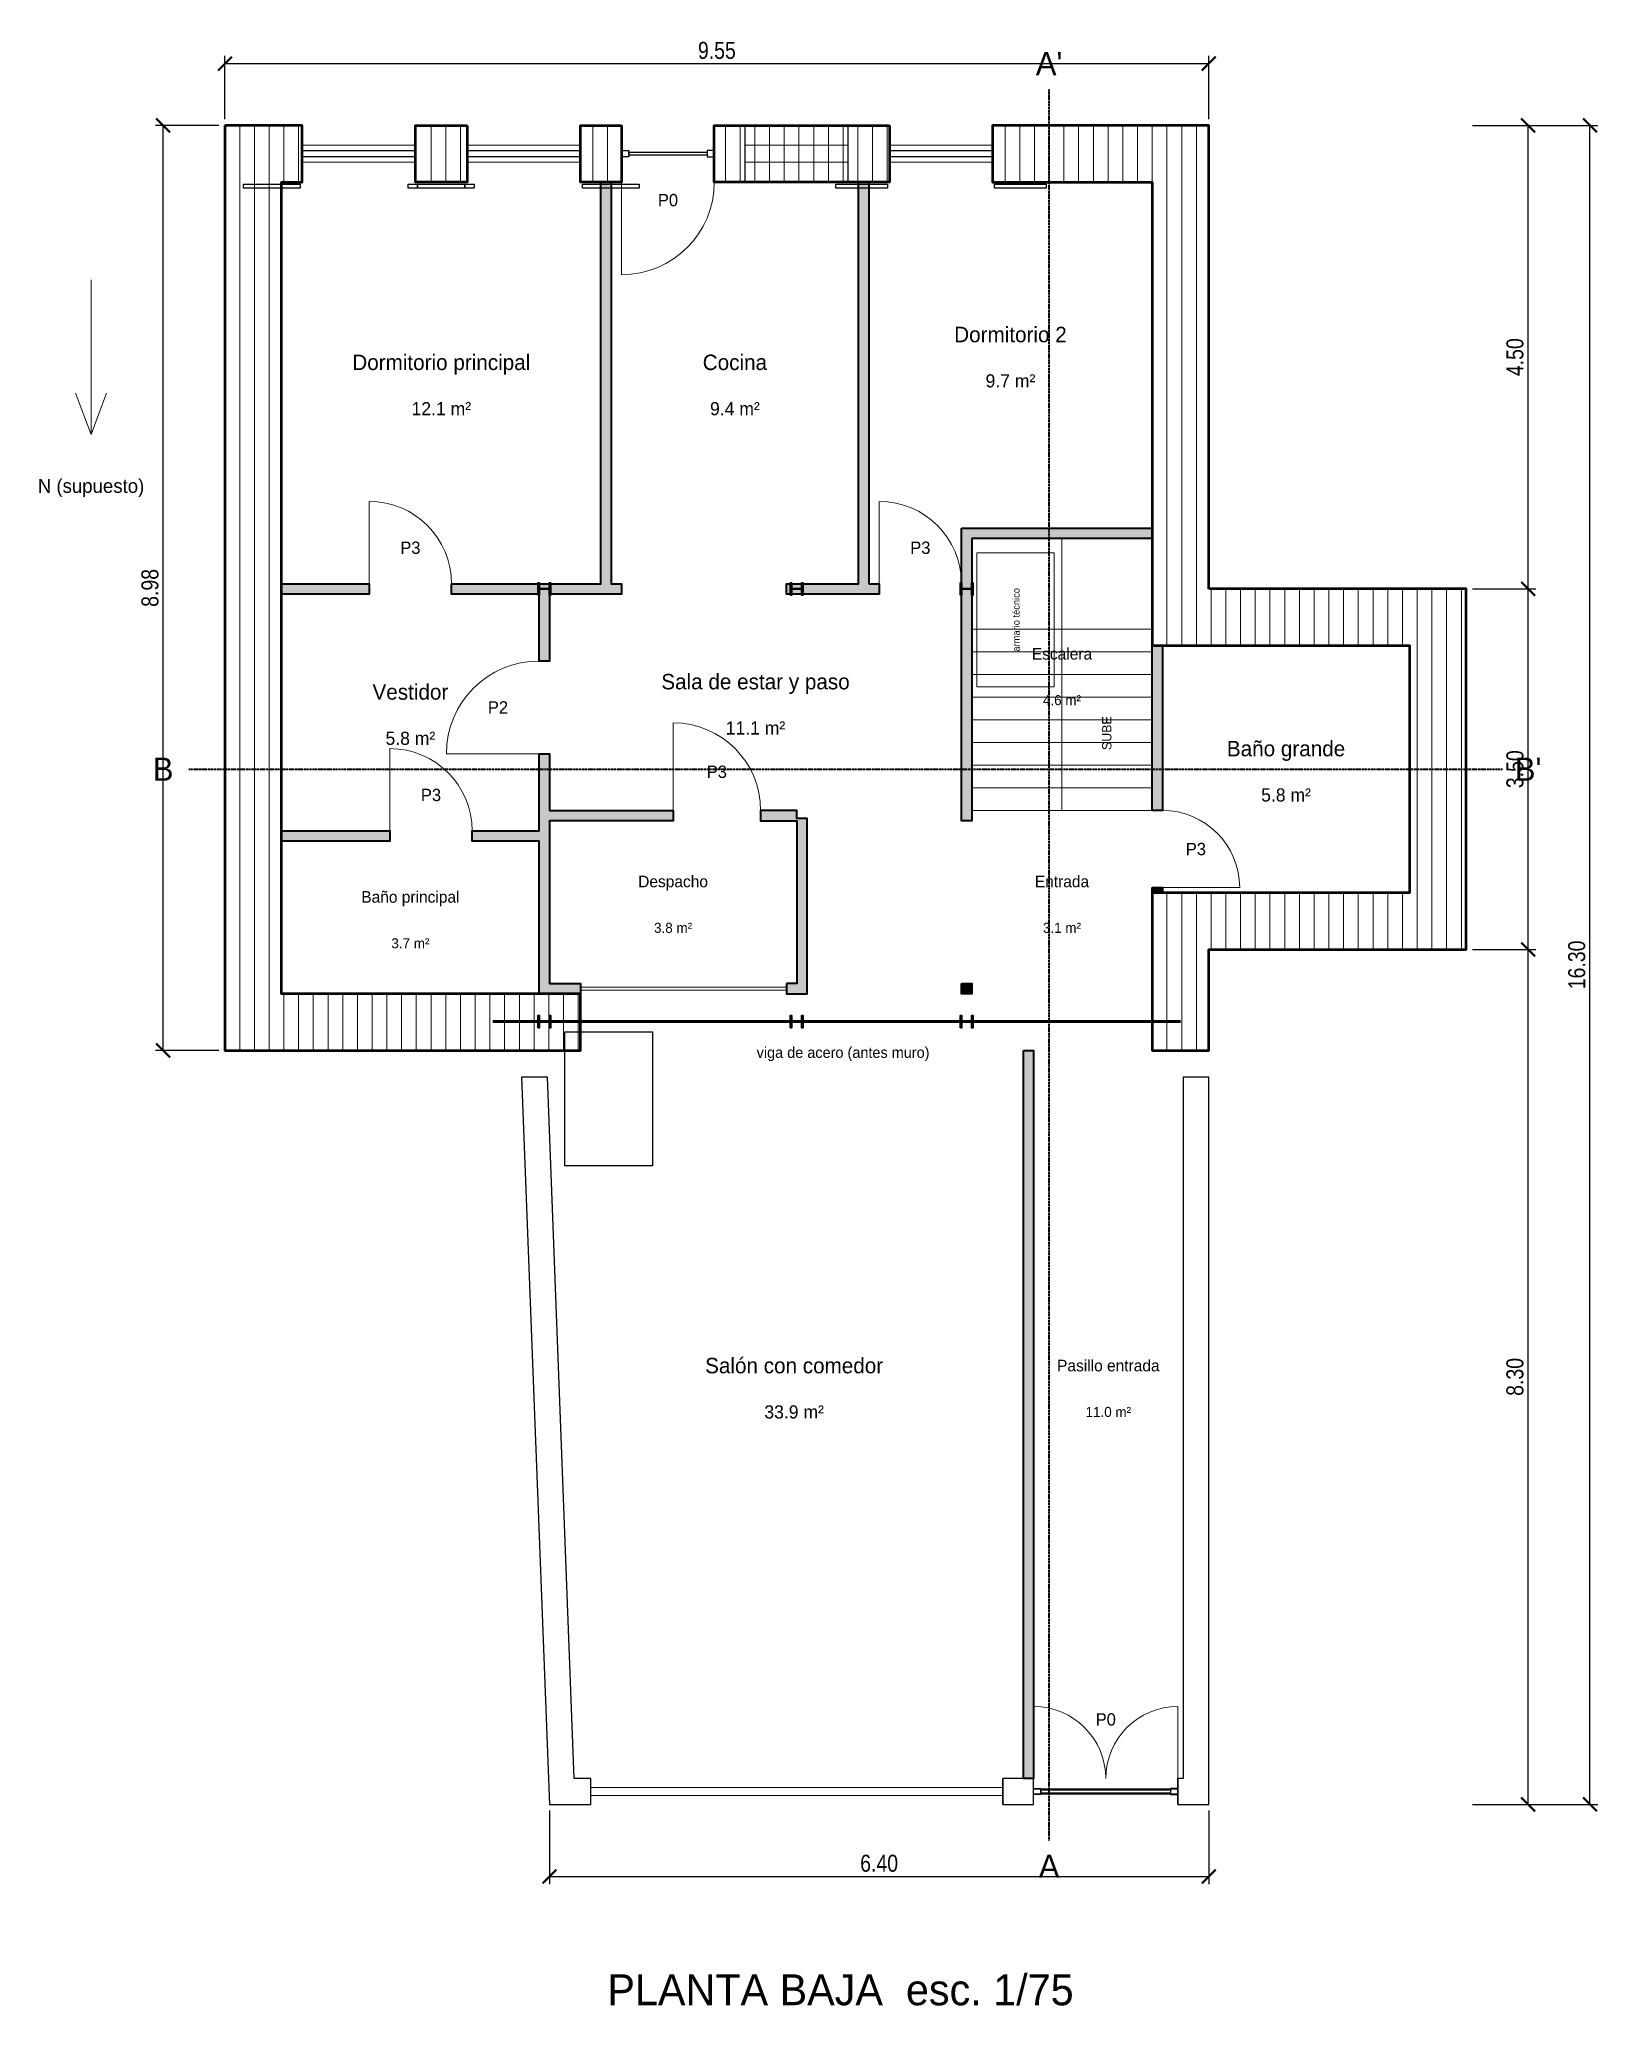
# Model space of a CAD drawing. Header units: millimetres. Extents: x -1802 to 13325, y -1954 to 17136.
import ezdxf
from ezdxf.enums import TextEntityAlignment as Align

# ---------------------------------------------------------------- set-up
doc = ezdxf.new("R2010")
doc.units = ezdxf.units.MM
doc.linetypes.add('DASHDOT', pattern=[3.556, 2.54, -0.508, 0, -0.508])
for name, color, linetype, lineweight in [('acero_pilares', 5, 'Continuous', 35), ('CARPINTERIA', 4, 'Continuous', 18), ('CORTES', 1, 'DASHDOT', 35), ('COTAS', 3, 'Continuous', 13), ('escalera', 30, 'Continuous', 18), ('HUECOS', 7, 'Continuous', 25), ('murete_pasillo', 7, 'Continuous', 35), ('muros_PB', 7, 'Continuous', 50), ('RAYADO_FORJADO', 7, 'Continuous', 9), ('RAYADO_MURO', 7, 'Continuous', 9), ('RAYADO_OTROS', 8, 'Continuous', 9), ('tabiques_PB', 7, 'Continuous', 35), ('TEXTO', 2, 'Continuous', 13), ('VIGAS', 1, 'Continuous', 60)]:
    doc.layers.add(name, color=color, linetype=linetype, lineweight=lineweight)
doc.styles.add('OpenSansCondensed-Light', font='OpenSansCondensed-Light.ttf')
doc.dimstyles.new('EZDXF', dxfattribs={"dimtxt": 0.25, "dimasz": 0.175, "dimexe": 0.375, "dimexo": 0.125, "dimgap": 0.1, "dimtad": 1, "dimlfac": 100, "dimzin": 12, "dimdsep": 46, "dimtxsty": 'OpenSansCondensed-Light', "dimblk": 'ARCHTICK', "dimcen": 2.5, "dimazin": 3, "dimtfac": 0.5, "dimtmove": 2, "dimatfit": 3})

# ---------------------------------------------------------------- blocks, each defined once
blk = doc.blocks.new('_ARCHTICK')
at = {"color": 0, "linetype": 'BYBLOCK', "const_width": 0.15}
blk.add_lwpolyline([(-0.5, -0.5), (0.5, 0.5)], dxfattribs=at)

msp = doc.modelspace()

# ---------------------------------------------------------------- hatches: boundary and pattern name
at = {"layer": 'RAYADO_FORJADO'}
h = msp.add_hatch(color=5, dxfattribs=at)
h.dxf.hatch_style = 1
h.paths.add_polyline_path([(3040, 11740), (3040, 11860), (3051, 11860), (3051, 11803.25), (3149, 11803.25), (3149, 11860), (3160, 11860), (3160, 11740), (3149, 11740), (3149, 11796.75), (3051, 11796.75), (3051, 11740)])
h = msp.add_hatch(color=5, dxfattribs=at)
h.dxf.hatch_style = 1
h.paths.add_polyline_path([(5490, 11740), (5490, 11860), (5501, 11860), (5501, 11803.25), (5599, 11803.25), (5599, 11860), (5610, 11860), (5610, 11740), (5599, 11740), (5599, 11796.75), (5501, 11796.75), (5501, 11740)])
h = msp.add_hatch(color=5, dxfattribs=at)
h.dxf.hatch_style = 1
h.paths.add_polyline_path([(7140, 11740), (7140, 11860), (7151, 11860), (7151, 11803.25), (7249, 11803.25), (7249, 11860), (7260, 11860), (7260, 11740), (7249, 11740), (7249, 11796.75), (7151, 11796.75), (7151, 11740)])
h = msp.add_hatch(color=5, dxfattribs=at)
h.dxf.hatch_style = 1
h.paths.add_polyline_path([(3040, 7540), (3040, 7660), (3051, 7660), (3051, 7603.25), (3149, 7603.25), (3149, 7660), (3160, 7660), (3160, 7540), (3149, 7540), (3149, 7596.75), (3051, 7596.75), (3051, 7540)])
h = msp.add_hatch(color=5, dxfattribs=at)
h.dxf.hatch_style = 1
h.paths.add_polyline_path([(5490, 7540), (5490, 7660), (5501, 7660), (5501, 7603.25), (5599, 7603.25), (5599, 7660), (5610, 7660), (5610, 7540), (5599, 7540), (5599, 7596.75), (5501, 7596.75), (5501, 7540)])
h = msp.add_hatch(color=5, dxfattribs=at)
h.dxf.hatch_style = 1
h.paths.add_polyline_path([(7140, 7540), (7140, 7660), (7151, 7660), (7151, 7603.25), (7249, 7603.25), (7249, 7660), (7260, 7660), (7260, 7540), (7249, 7540), (7249, 7596.75), (7151, 7596.75), (7151, 7540)])
at = {"layer": 'RAYADO_MURO'}
h = msp.add_hatch(dxfattribs=at)
h.set_pattern_fill('ANSI31', scale=45, angle=45)
h.paths.add_polyline_path([(0, 16300), (0, 7320), (3450, 7320), (3450, 7870), (550, 7870), (550, 15750), (750, 15750), (750, 16300)])
h = msp.add_hatch(dxfattribs=at)
h.set_pattern_fill('ANSI31', scale=45, angle=45)
h.paths.add_polyline_path([(2350, 16300), (2350, 15750), (1850, 15750), (1850, 16300)])
h = msp.add_hatch(dxfattribs=at)
h.set_pattern_fill('ANSI31', scale=45, angle=45)
h.paths.add_polyline_path([(3850, 16300), (3850, 15750), (3450, 15750), (3450, 16300)])
h = msp.add_hatch(dxfattribs=at)
h.set_pattern_fill('ANSI31', scale=45, angle=45)
h.paths.add_polyline_path([(6450, 16300), (6450, 15750), (4750, 15750), (4750, 16300)])
h = msp.add_hatch(dxfattribs=at)
h.set_pattern_fill('ANSI31', scale=45, angle=45)
h.paths.add_polyline_path([(9550, 11800), (9550, 16300), (7450, 16300), (7450, 15750), (9000, 15750), (9000, 11250), (11500, 11250), (11500, 8850), (9000, 8850), (9000, 7320), (9550, 7320), (9550, 8300), (12050, 8300), (12050, 11800)])
at = {"layer": 'RAYADO_OTROS'}
h = msp.add_hatch(color=7, dxfattribs=at)
h.dxf.hatch_style = 1
h.paths.add_polyline_path([(3150, 11750), (3150, 11100), (3050, 11100), (3050, 11750), (2200, 11750), (2200, 11850), (3650, 11850), (3650, 15750), (3750, 15750), (3750, 11850), (3850, 11850), (3850, 11750)])
h = msp.add_hatch(color=7, dxfattribs=at)
h.dxf.hatch_style = 1
h.paths.add_polyline_path([(6250, 11850), (6350, 11850), (6350, 11750), (5450, 11750), (5450, 11850), (6150, 11850), (6150, 15750), (6250, 15750)])
h = msp.add_hatch(color=7, dxfattribs=at)
h.dxf.hatch_style = 1
h.paths.add_polyline_path([(7150, 12390), (9000, 12390), (9000, 12290), (7250, 12290), (7250, 9550), (7150, 9550)])
h = msp.add_hatch(color=7, dxfattribs=at)
h.dxf.hatch_style = 1
h.paths.add_polyline_path([(550, 11850), (1400, 11850), (1400, 11750), (550, 11750)])
h = msp.add_hatch(color=7, dxfattribs=at)
h.dxf.hatch_style = 1
h.paths.add_polyline_path([(9000, 11250), (9100, 11250), (9100, 9650), (9000, 9650)])
h = msp.add_hatch(color=7, dxfattribs=at)
h.dxf.hatch_style = 1
h.paths.add_polyline_path([(3050, 10200), (3150, 10200), (3150, 9650), (4350, 9650), (4350, 9550), (3150, 9550), (3150, 7970), (3450, 7970), (3450, 7870), (3050, 7870), (3050, 9350), (2400, 9350), (2400, 9450), (3050, 9450)])
h = msp.add_hatch(color=7, dxfattribs=at)
h.dxf.hatch_style = 1
h.paths.add_polyline_path([(5450, 7970), (5450, 7870), (5650, 7870), (5650, 9570), (5550, 9570), (5550, 9650), (5200, 9650), (5200, 9550), (5550, 9550), (5550, 7970)])
h = msp.add_hatch(color=7, dxfattribs=at)
h.dxf.hatch_style = 1
h.paths.add_polyline_path([(550, 9450), (1600, 9450), (1600, 9350), (550, 9350)])
h = msp.add_hatch(color=7, dxfattribs=at)
h.dxf.hatch_style = 1
h.paths.add_polyline_path([(9000, 8900), (9100, 8900), (9100, 8850), (9000, 8850)])
h = msp.add_hatch(color=7, dxfattribs=at)
h.dxf.hatch_style = 1
h.paths.add_polyline_path([(7150, 7970), (7250, 7970), (7250, 7870), (7150, 7870)])
h = msp.add_hatch(color=7, dxfattribs=at)
h.dxf.hatch_style = 1
h.paths.add_polyline_path([(7750, 7320), (7850, 7320), (7850, 250), (7750, 250)])

# ---------------------------------------------------------------- linework, layer by layer
at = {"layer": 'acero_pilares'}
for points in [[(3040, 11740), (3040, 11860), (3051, 11860), (3051, 11803.25), (3149, 11803.25), (3149, 11860), (3160, 11860), (3160, 11740), (3149, 11740), (3149, 11796.75), (3051, 11796.75), (3051, 11740)], [(5490, 11740), (5490, 11860), (5501, 11860), (5501, 11803.25), (5599, 11803.25), (5599, 11860), (5610, 11860), (5610, 11740), (5599, 11740), (5599, 11796.75), (5501, 11796.75), (5501, 11740)], [(7140, 11740), (7140, 11860), (7151, 11860), (7151, 11803.25), (7249, 11803.25), (7249, 11860), (7260, 11860), (7260, 11740), (7249, 11740), (7249, 11796.75), (7151, 11796.75), (7151, 11740)], [(3040, 7540), (3040, 7660), (3051, 7660), (3051, 7603.25), (3149, 7603.25), (3149, 7660), (3160, 7660), (3160, 7540), (3149, 7540), (3149, 7596.75), (3051, 7596.75), (3051, 7540)], [(5490, 7540), (5490, 7660), (5501, 7660), (5501, 7603.25), (5599, 7603.25), (5599, 7660), (5610, 7660), (5610, 7540), (5599, 7540), (5599, 7596.75), (5501, 7596.75), (5501, 7540)], [(7140, 7540), (7140, 7660), (7151, 7660), (7151, 7603.25), (7249, 7603.25), (7249, 7660), (7260, 7660), (7260, 7540), (7249, 7540), (7249, 7596.75), (7151, 7596.75), (7151, 7540)]]:
    msp.add_lwpolyline(points, close=True, dxfattribs=at)
at = {"layer": 'CARPINTERIA'}
for p, q in [((750, 16107.5), (1850, 16107.5)), ((2350, 16107.5), (3450, 16107.5)), ((5050, 16107.5), (6050, 16107.5)), ((6450, 16107.5), (7450, 16107.5)), ((750, 15942.5), (1850, 15942.5)), ((2350, 15942.5), (3450, 15942.5)), ((5050, 15942.5), (6050, 15942.5)), ((6450, 15942.5), (7450, 15942.5)), ((3850, 15750), (3850, 14850)), ((1400, 11850), (1400, 12650)), ((6350, 11850), (6350, 12650)), ((4350, 9650), (4350, 10500)), ((1600, 9450), (1600, 10250)), ((3050, 10200), (2150, 10200)), ((9100, 8900), (9850, 8900)), ((3450, 7935), (5450, 7935)), ((3450, 7905), (5450, 7905)), ((7850, 250), (7850, 950)), ((9250, 250), (9250, 950)), ((3550, 162.5), (7550, 162.5)), ((3550, 87.5), (7550, 87.5))]:
    msp.add_line(p, q, dxfattribs=at)
for centre, radius, start, end in [((3850, 15750), 900, -90, 0), ((1400, 11850), 800, 0, 90), ((6350, 11850), 800, 0, 90), ((3050, 10200), 900, 90, 180), ((4350, 9650), 850, 0, 90), ((1600, 9450), 800, 0, 90), ((9100, 8900), 750, 0, 90), ((7850, 250), 700, 0, 90), ((9250, 250), 700, 90, 180)]:
    msp.add_arc(centre, radius, start, end, dxfattribs=at)
at = {"layer": 'carpinteria_PB'}
for points in [[(750, 16055), (1850, 16055), (1850, 15995), (750, 15995)], [(2350, 16055), (3450, 16055), (3450, 15995), (2350, 15995)], [(3850, 16055), (3920, 16055), (3920, 15995), (3850, 15995)], [(4680, 16055), (4680, 15995), (4750, 15995), (4750, 16055)], [(6450, 16055), (7450, 16055), (7450, 15995), (6450, 15995)], [(180, 15730), (730, 15730), (730, 15690), (180, 15690)], [(1870, 15730), (1870, 15690), (1780, 15690), (1780, 15730)], [(1870, 15730), (2330, 15730), (2330, 15690), (1870, 15690)], [(2330, 15730), (2420, 15730), (2420, 15690), (2330, 15690)], [(3470, 15730), (4020, 15730), (4020, 15690), (3470, 15690)], [(5930, 15730), (6430, 15730), (6430, 15690), (5930, 15690)], [(7470, 15730), (7970, 15730), (7970, 15690), (7470, 15690)], [(7850, 155), (7920, 155), (7920, 95), (7850, 95)], [(9180, 155), (9180, 95), (9250, 95), (9250, 155)]]:
    msp.add_lwpolyline(points, close=True, dxfattribs=at)
at = {"layer": 'chimenea'}
msp.add_lwpolyline([(3300, 7500), (4150, 7500), (4150, 6200), (3300, 6200)], close=True, dxfattribs=at)
at = {"layer": 'CORTES'}
for p, q in [((8000, -350), (8000, 16650)), ((-350, 10050), (12400, 10050))]:
    msp.add_line(p, q, dxfattribs=at)
at = {"layer": 'COTAS'}
for p, q in [((-1300, 14800), (-1300, 13300)), ((-1300, 13300), (-1450, 13700)), ((-1300, 13300), (-1150, 13700))]:
    msp.add_line(p, q, dxfattribs=at)
at = {"layer": 'escalera'}
for p, q in [((8125, 9650), (8125, 12290)), ((7250, 11410), (8125, 11410)), ((8125, 11410), (9000, 11410)), ((7250, 11190), (8125, 11190)), ((8125, 11190), (9000, 11190)), ((7250, 10970), (8125, 10970)), ((8125, 10970), (9000, 10970)), ((7250, 10750), (8125, 10750)), ((8125, 10750), (9000, 10750)), ((7250, 10530), (8125, 10530)), ((8125, 10530), (9000, 10530)), ((7250, 10310), (8125, 10310)), ((8125, 10310), (9000, 10310)), ((7250, 10090), (8125, 10090)), ((8125, 10090), (9000, 10090)), ((7250, 9870), (8125, 9870)), ((8125, 9870), (9000, 9870)), ((7250, 9650), (8125, 9650)), ((8125, 9650), (9000, 9650))]:
    msp.add_line(p, q, dxfattribs=at)
for points in [[(8125, 12290), (9000, 12290), (9000, 10530), (8125, 10530)], [(7300, 10850), (8050, 10850), (8050, 12150), (7300, 12150)]]:
    msp.add_lwpolyline(points, close=True, dxfattribs=at)
at = {"layer": 'HUECOS'}
for p, q in [((750, 15750), (750, 16300)), ((1850, 15750), (1850, 16300)), ((2350, 15750), (2350, 16300)), ((3450, 15750), (3450, 16300)), ((3850, 15750), (3850, 16300)), ((4750, 15750), (4750, 16300)), ((5050, 15750), (5050, 16300)), ((6050, 15750), (6050, 16300)), ((6450, 15750), (6450, 16300)), ((7450, 15750), (7450, 16300)), ((1400, 11750), (1400, 11850)), ((2200, 11750), (2200, 11850)), ((3850, 11750), (3850, 11850)), ((5450, 11750), (5450, 11850)), ((6350, 11750), (6350, 11850)), ((7150, 11750), (7150, 11850)), ((3050, 11100), (3150, 11100)), ((3050, 10200), (3150, 10200)), ((4350, 9550), (4350, 9650)), ((5200, 9550), (5200, 9650)), ((7150, 9550), (7250, 9550)), ((9000, 9650), (9100, 9650)), ((1600, 9350), (1600, 9450)), ((2400, 9350), (2400, 9450)), ((9000, 8900), (9100, 8900)), ((3450, 7870), (3450, 7970)), ((5450, 7870), (5450, 7970)), ((7150, 7970), (7250, 7970)), ((3550, 0), (3550, 250)), ((7550, 0), (7550, 250)), ((7850, 0), (7850, 250)), ((9250, 0), (9250, 250))]:
    msp.add_line(p, q, dxfattribs=at)
at = {"layer": 'murete_pasillo'}
msp.add_lwpolyline([(7750, 7320), (7850, 7320), (7850, 250), (7750, 250)], close=True, dxfattribs=at)
at = {"layer": 'muros_PB'}
for points in [[(0, 16300), (0, 7320), (3450, 7320), (3450, 7870), (550, 7870), (550, 15750), (750, 15750), (750, 16300)], [(2350, 16300), (2350, 15750), (1850, 15750), (1850, 16300)], [(3850, 16300), (3850, 15750), (3450, 15750), (3450, 16300)], [(6450, 16300), (6450, 15750), (4750, 15750), (4750, 16300)], [(9550, 11800), (9550, 16300), (7450, 16300), (7450, 15750), (9000, 15750), (9000, 11250), (11500, 11250), (11500, 8850), (9000, 8850), (9000, 7320), (9550, 7320), (9550, 8300), (12050, 8300), (12050, 11800)]]:
    msp.add_lwpolyline(points, close=True, dxfattribs=at)
at = {"layer": 'muros_salon'}
for points in [[(2879.94536, 7060), (3150, 0), (3550, 0), (3550, 250), (3390.61999, 250), (3130.12818, 7060)], [(9250, 250), (9250, 0), (9550, 0), (9550, 7060), (9300, 7060), (9300, 250)], [(7550, 250), (7550, 0), (7850, 0), (7850, 250)]]:
    msp.add_lwpolyline(points, close=True, dxfattribs=at)
at = {"layer": 'puerta_entrada'}
msp.add_lwpolyline([(7850, 150), (9250, 150), (9250, 100), (7850, 100)], close=True, dxfattribs=at)
at = {"layer": 'puertas_PB'}
for points in [[(3920, 16040), (4680, 16040), (4680, 16010), (3920, 16010)], [(7920, 140), (9180, 140), (9180, 110), (7920, 110)]]:
    msp.add_lwpolyline(points, close=True, dxfattribs=at)
at = {"layer": 'tabiques_PB'}
for points in [[(3150, 11750), (3150, 11100), (3050, 11100), (3050, 11750), (2200, 11750), (2200, 11850), (3650, 11850), (3650, 15750), (3750, 15750), (3750, 11850), (3850, 11850), (3850, 11750)], [(6250, 11850), (6350, 11850), (6350, 11750), (5450, 11750), (5450, 11850), (6150, 11850), (6150, 15750), (6250, 15750)], [(7150, 12390), (9000, 12390), (9000, 12290), (7250, 12290), (7250, 9550), (7150, 9550)], [(550, 11850), (1400, 11850), (1400, 11750), (550, 11750)], [(9000, 11250), (9100, 11250), (9100, 9650), (9000, 9650)], [(3050, 10200), (3150, 10200), (3150, 9650), (4350, 9650), (4350, 9550), (3150, 9550), (3150, 7970), (3450, 7970), (3450, 7870), (3050, 7870), (3050, 9350), (2400, 9350), (2400, 9450), (3050, 9450)], [(5450, 7970), (5450, 7870), (5650, 7870), (5650, 9570), (5550, 9570), (5550, 9650), (5200, 9650), (5200, 9550), (5550, 9550), (5550, 7970)], [(550, 9450), (1600, 9450), (1600, 9350), (550, 9350)], [(9000, 8900), (9100, 8900), (9100, 8850), (9000, 8850)], [(7150, 7970), (7250, 7970), (7250, 7870), (7150, 7870)]]:
    msp.add_lwpolyline(points, close=True, dxfattribs=at)
at = {"layer": 'VIGAS'}
msp.add_lwpolyline([(2600, 7600), (9275, 7600)], dxfattribs=at)

# ---------------------------------------------------------------- texts
at = {"layer": 'CORTES'}
for s, p in [("A'", (8000, 16900)), ('B', (-600, 10050)), ("B'", (12650, 10050)), ('A', (8000, -600))]:
    msp.add_text(s, height=225, dxfattribs=at).set_placement(p, align=Align.MIDDLE_CENTER)
at = {"layer": 'TEXTO'}
for s, height, p in [('P0', 120, (4300, 15575)), ('Dormitorio 2', 150, (7625, 14270)), ('Dormitorio principal', 150, (2100, 14000)), ('Cocina', 150, (4950, 14000)), ('9.7 m²', 127.5, (7625, 13820)), ('12.1 m²', 127.5, (2100, 13550)), ('9.4 m²', 127.5, (4950, 13550)), ('N (supuesto)', 135, (-1300, 12800)), ('P3', 120, (1800, 12200)), ('P3', 120, (6750, 12200)), ('Escalera', 112.5, (8125, 11170)), ('Vestidor', 150, (1800, 10800)), ('Sala de estar y paso', 150, (5150, 10900)), ('P2', 120, (2650, 10650)), ('4.6 m²', 97.5, (8125, 10720)), ('11.1 m²', 127.5, (5150, 10450)), ('5.8 m²', 127.5, (1800, 10350)), ('Baño grande', 150, (10300, 10250)), ('P3', 120, (4775, 10025)), ('P3', 120, (2000, 9800)), ('5.8 m²', 127.5, (10300, 9800)), ('P3', 120, (9425, 9275)), ('Despacho', 112.5, (4350, 8960)), ('Entrada', 112.5, (8125, 8960)), ('Baño principal', 112.5, (1800, 8810)), ('3.7 m²', 97.5, (1800, 8360)), ('3.8 m²', 97.5, (4350, 8510)), ('3.1 m²', 97.5, (8125, 8510)), ('viga de acero (antes muro)', 105, (6000, 7300)), ('Salón con comedor', 150, (5525, 4260)), ('Pasillo entrada', 112.5, (8575, 4260)), ('33.9 m²', 127.5, (5525, 3810)), ('11.0 m²', 97.5, (8575, 3810)), ('P0', 120, (8550, 825)), ('PLANTA BAJA  esc. 1/75', 300, (5975, -1800))]:
    msp.add_text(s, height=height, dxfattribs=at).set_placement(p, align=Align.MIDDLE_CENTER)
for s, height, p in [('armario técnico', 67.5, (7680, 11500)), ('SUBE', 90, (8560, 10400))]:
    msp.add_text(s, height=height, rotation=90, dxfattribs=at).set_placement(p, align=Align.MIDDLE_CENTER)

# ---------------------------------------------------------------- dimensions: what is measured, and where the dimension line sits
at = {"layer": 'COTAS'}
for base, p1, p2, text in [((0, 16900), (0, 16300), (9550, 16300), '9.55'), ((3150, -700), (3150, 0), (9550, 0), '6.40')]:
    msp.add_linear_dim(base=base, p1=p1, p2=p2, text=text, dimstyle='EZDXF', override={"dimtxt": 165, "dimasz": 135, "dimexe": 75, "dimexo": 60, "dimgap": 45, "dimtad": 1, "dimclrt": 3}, dxfattribs=at).render()
for base, p1, p2, text in [((-600, 7320), (0, 7320), (0, 16300), '8.98'), ((12650, 11800), (12050, 11800), (12050, 16300), '4.50'), ((13250, 0), (12050, 0), (12050, 16300), '16.30'), ((12650, 8300), (12050, 8300), (12050, 11800), '3.50'), ((12650, 0), (12050, 0), (12050, 8300), '8.30')]:
    msp.add_linear_dim(base=base, p1=p1, p2=p2, angle=90, text=text, dimstyle='EZDXF', override={"dimtxt": 165, "dimasz": 135, "dimexe": 75, "dimexo": 60, "dimgap": 45, "dimtad": 1, "dimclrt": 3}, dxfattribs=at).render()

doc.saveas('drawing.dxf')
